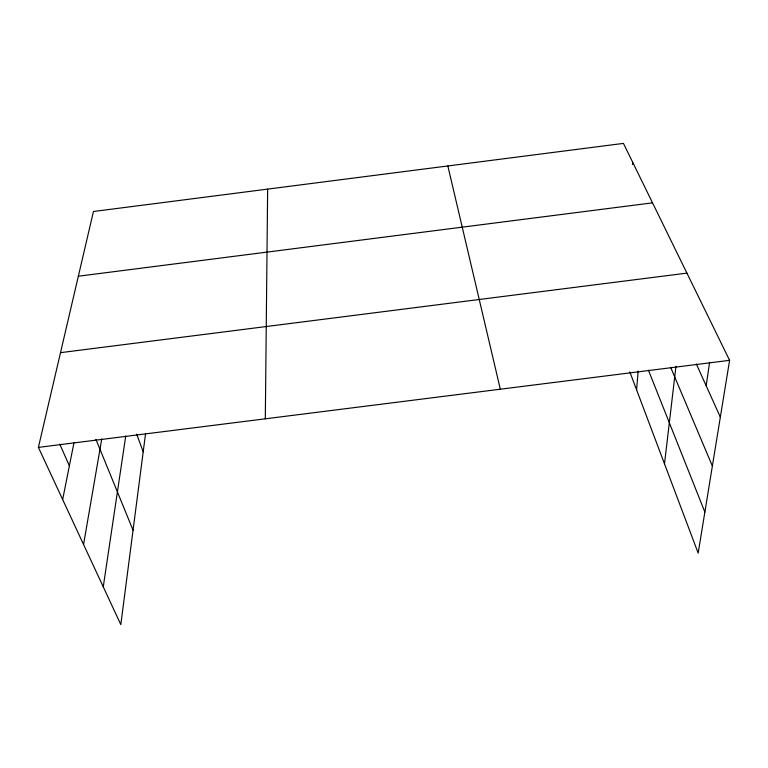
<?xml version="1.0" encoding="UTF-8"?>
<svg xmlns="http://www.w3.org/2000/svg" width="768" height="768" viewBox="0 0 768 768"><rect width="100%" height="100%" fill="white"/><g stroke="black" fill="none" stroke-linecap="round" stroke-linejoin="round"><path stroke-width="1.15" d="M265.315 418.81L267.648 189.11M632.467 164.506L632.63 162.163M636.576 389.798L638.179 370.992M664.493 463.834L675.965 366.307M145.507 434.064L120.816 624.605L38.4 447.389L93.446 211.498L623.443 143.395L729.6 360.336L698.17 553.114L629.827 371.904M706.176 385.786L709.613 362.256M103.258 586.858L125.731 436.022M83.558 544.493L101.75 438.979M62.659 499.555L74.054 442.358M78.336 276.221L652.531 202.838M60.499 352.666L686.928 273.12M38.4 447.389L729.6 360.336M696.326 363.984L720.336 417.139M59.75 444.106L69.379 465.821M670.656 367.334L712.368 466.032M95.933 439.363L133.046 530.198M648.432 370.186L704.861 512.083M136.666 434.15L143.203 451.834M447.85 165.955L500.323 389.213"/></g></svg>
